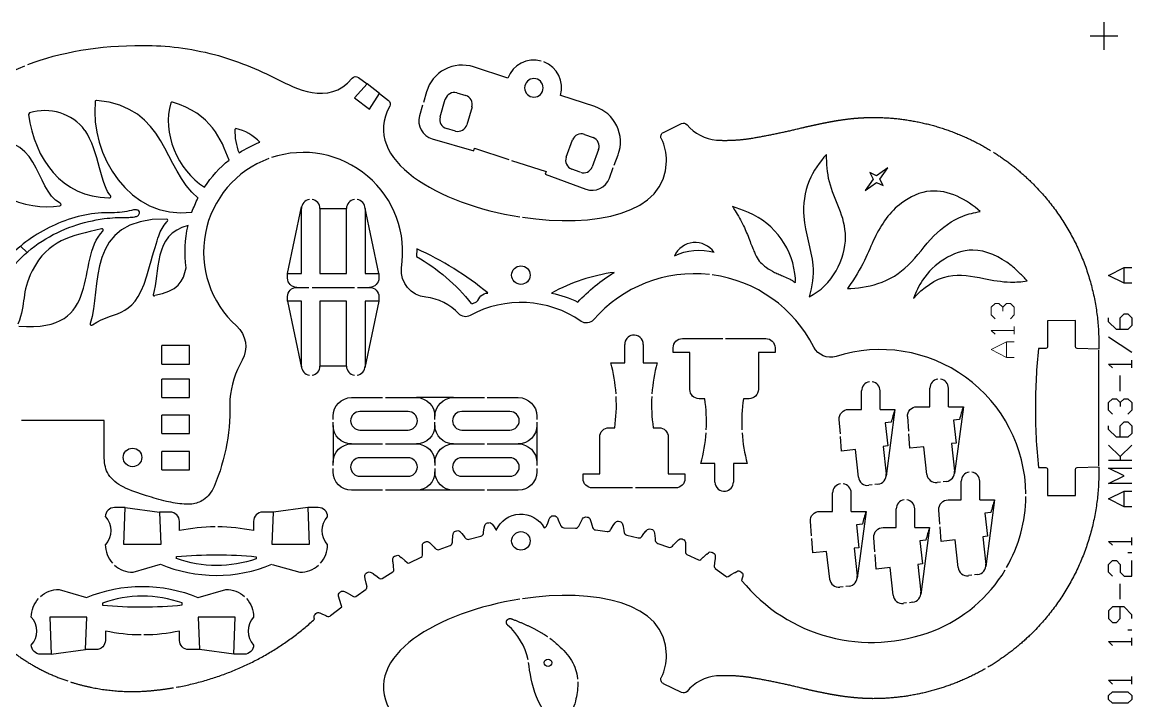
# Model space of a CAD drawing. Header units: millimetres. Extents: x 3384 to 3603, y -555 to -262.
# Drawn here: x 3483.5 to 3603.3, y -335.6 to -262.3 of the extents above; entities that cross this region are included whole.
import ezdxf

# ---------------------------------------------------------------- set-up
doc = ezdxf.new("R2010")
doc.units = ezdxf.units.MM
doc.linetypes.add('DASHEDX2', pattern=[38.1, 25.4, -12.7])
doc.layers.add('先切', color=30, linetype='Continuous')
doc.layers.add('最后验证', color=5, linetype='Continuous')
doc.layers.add('压痕', color=3, linetype='Continuous', true_color=0x00ff00)

# ---------------------------------------------------------------- blocks, each defined once
blk = doc.blocks.new('20230327.115756907')
at = {"layer": '压痕'}
for points in [[(2.5, 68.3), (1.66, 68.3), (0, 69.13), (1.66, 69.97), (2.5, 69.97)], [(1.66, 68.3), (1.66, 69.97)], [(1.25, 63.3), (1.25, 64.55), (1.66, 64.97), (2.08, 64.97), (2.5, 64.55), (2.5, 63.72), (2.08, 63.3), (0.83, 63.3), (0, 64.13), (0, 64.55)], [(2.5, 60.81), (0, 62.47)], [(2.5, 59.14), (2.5, 59.97)], [(0.42, 59.14), (0, 59.56), (2.5, 59.56)], [(1.25, 56.64), (1.25, 58.31)], [(0.42, 54.14), (0, 54.56), (0, 55.39), (0.42, 55.81), (0.83, 55.81), (1.25, 55.39), (1.25, 54.97)], [(1.25, 55.39), (1.66, 55.81), (2.08, 55.81), (2.5, 55.39), (2.5, 54.56), (2.08, 54.14)], [(1.25, 51.64), (1.25, 52.89), (1.66, 53.31), (2.08, 53.31), (2.5, 52.89), (2.5, 52.06), (2.08, 51.64), (0.83, 51.64), (0, 52.47), (0, 52.89)], [(0, 50.81), (1.25, 49.56), (1.25, 49.14)], [(1.25, 49.56), (2.5, 50.81)], [(2.5, 49.14), (0, 49.14)], [(2.5, 46.64), (0, 46.64), (1.66, 47.48), (0, 48.31), (2.5, 48.31)], [(2.5, 44.14), (1.66, 44.14), (0, 44.98), (1.66, 45.81), (2.5, 45.81)], [(1.66, 44.14), (1.66, 45.81)], [(2.5, 39.98), (2.5, 40.81)], [(0.42, 39.98), (0, 40.4), (2.5, 40.4)], [(2.5, 39.15), (2.08, 39.15)], [(0.42, 36.65), (0, 37.07), (0, 37.9), (0.42, 38.32), (0.83, 38.32), (1.25, 37.9), (1.25, 37.07), (1.66, 36.65), (2.5, 36.65), (2.5, 38.32)], [(1.25, 34.15), (1.25, 35.82)], [(2.5, 32.07), (2.5, 32.48), (1.66, 33.32), (0.42, 33.32), (0, 32.9), (0, 32.07), (0.42, 31.65), (0.83, 31.65), (1.25, 32.07), (1.25, 33.32)], [(2.5, 30.82), (2.08, 30.82)], [(2.5, 29.15), (2.5, 29.98)], [(0.42, 29.15), (0, 29.57), (2.5, 29.57)], [(0.42, 24.99), (0, 25.41), (2.5, 25.41)], [(2.5, 24.99), (2.5, 25.82)], [(2.5, 23.32), (2.08, 22.91), (0.42, 22.91), (0, 23.32), (0, 23.74), (0.42, 24.16), (2.08, 24.16), (2.5, 23.74), (2.5, 23.32)], [(2.5, 21.24), (2.08, 20.82), (0.42, 20.82), (0, 21.24), (0, 21.66), (0.42, 22.07), (2.08, 22.07), (2.5, 21.66), (2.5, 21.24)], [(2.5, 19.99), (2.08, 19.99)], [(0.42, 17.49), (0, 17.91), (0, 18.74), (0.42, 19.16), (0.83, 19.16), (1.25, 18.74), (1.25, 18.32)], [(1.25, 18.74), (1.66, 19.16), (2.08, 19.16), (2.5, 18.74), (2.5, 17.91), (2.08, 17.49)], [(1.25, 14.99), (1.25, 16.24), (1.66, 16.66), (2.08, 16.66), (2.5, 16.24), (2.5, 15.41), (2.08, 14.99), (0.83, 14.99), (0, 15.83), (0, 16.24)], [(0, 14.16), (1.25, 12.91), (1.25, 12.49)], [(1.25, 12.91), (2.5, 14.16)], [(2.5, 12.49), (0, 12.49)], [(2.5, 9.99), (0, 9.99), (1.66, 10.83), (0, 11.66), (2.5, 11.66)], [(2.5, 7.5), (1.66, 7.5), (0, 8.33), (1.66, 9.16), (2.5, 9.16)], [(1.66, 7.5), (1.66, 9.16)], [(0.42, 5.83), (0, 6.25), (2.5, 6.25)], [(2.5, 5.83), (2.5, 6.66)], [(2.5, 5), (2.08, 5)], [(2.08, 2.5), (2.5, 2.92), (2.5, 3.75), (2.08, 4.17), (0, 4.17)], [(1.66, 0.83), (2.08, 1.25), (2.5, 0.83), (2.5, 0.42), (2.08, 0), (0.42, 0), (0, 0.42), (0, 1.25), (0.42, 1.67), (1.66, 1.67), (2.08, 1.25), (2.5, 1.67)]]:
    blk.add_lwpolyline(points, dxfattribs=at)
blk = doc.blocks.new('20220628.17531937')
for p, q in [((0, 23), (0, 21.85)), ((0, 21.85), (4, 22)), ((4, 22), (4, 18)), ((6.14, 18), (7, 21)), ((0.5, 18.15), (0.5, 17)), ((4, 18), (0.5, 18.15)), ((1.5, 16), (2.5, 16)), ((5.32, 16.3), (5.54, 16.3)), ((2.5, 8), (1.5, 8)), ((5.53, 7.69), (5.31, 7.69)), ((0.5, 7), (0.5, 5.85)), ((0.5, 5.85), (4, 6)), ((4, 6), (4, 2)), ((7, 3), (6.13, 5.95)), ((0, 2.15), (0, 1)), ((4, 2), (0, 2.15))]:
    blk.add_line(p, q)
for centre, radius, start, end in [((1, 23), 1, 89.9996, 179.9996), ((4, 21), 3, 47.8692, 89.998), ((4, 21), 3, 0.0104, 42.1392), ((-8.34, 11.98), 15.67, 337.3449, 22.5656), ((1.5, 17), 1, 180.0005, 270.0005), ((21.23, 12), 19.15, 167.9449, 179.5513), ((21.23, 12), 19.15, 180.4488, 192.0552), ((1.5, 7), 1, 89.9996, 179.9996), ((4, 3), 3, 317.8647, 359.9996), ((1, 1), 1, 180.0005, 270.0005), ((4, 3), 3, 269.9996, 312.1344)]:
    blk.add_arc(centre, radius, start, end)
at = {"extrusion": (0, 0, -1)}
for centre, radius, start, end in [((-2.5, 25.63), 2.22, 227.3862, 312.6138), ((-51.46, 11.91), 46.35, 354.7798, 5.4421), ((6.64, 12.01), 12.91, 160.5771, 199.5403), ((-2.5, -1.63), 2.22, 47.3862, 132.6138)]:
    blk.add_arc(centre, radius, start, end, dxfattribs=at)
at = {"layer": '先切'}
for p, q in [((0, 21.85), (0.5, 18.15)), ((0, 2.15), (0.5, 5.85))]:
    blk.add_line(p, q, dxfattribs=at)
blk = doc.blocks.new('20220726.14174994')
for p, q in [((1, 16.5), (5.35, 16.5)), ((5.65, 16.5), (10, 16.5)), ((0, 15), (0, 15.5)), ((1.8, 15), (0, 15)), ((1.8, 11), (1.8, 15)), ((9.2, 15), (9.2, 11)), ((11, 15), (9.2, 15)), ((11, 15.5), (11, 15)), ((3.42, 10), (2.8, 10)), ((8.2, 10), (7.58, 10)), ((4.5, 3), (3, 3)), ((4.5, 1), (4.5, 3)), ((6.5, 3), (6.5, 1)), ((8, 3), (6.5, 3))]:
    blk.add_line(p, q)
at = {"extrusion": (0, 0, -1)}
for centre, start, end in [((-1, 15.5), 0, 90), ((-10, 15.5), 90, 180), ((-2.8, 11), 270, 0), ((-8.2, 11), 180, 270)]:
    blk.add_arc(centre, 1, start, end, dxfattribs=at)
for centre, radius, start, end in [((-13.48, 7.5), 17.08, 357.0889, 8.4335), ((24.48, 7.5), 17.08, 171.5665, 182.9111), ((-13.48, 7.5), 17.08, 344.7378, 356.0824), ((24.48, 7.5), 17.08, 183.9176, 195.2622), ((5.5, 1), 1, 180, 278.6024), ((5.5, 1), 1, 278.6024, 360)]:
    blk.add_arc(centre, radius, start, end)
blk = doc.blocks.new('20220819.133227311000000')
blk.add_line((11.68, 6.29), (11.73, 6.08))
blk.add_circle((4.82, 4.54), 0.4)
blk.add_arc((6.08, -4.57), 7.14, 102.795, 138.2974)
for points, knots in [([(2.18, 4.75), (2.4, 5.05), (2.65, 5.35), (2.94, 5.67), (3.41, 6.17), (3.98, 6.71), (4.58, 7.07), (5.2, 7.45), (5.86, 7.64), (6.53, 7.72), (6.55, 7.72), (6.56, 7.72), (6.58, 7.72)], [-27.168681, -27.168681, -27.168681, -27.168681, -25.95041, -25.95041, -25.95041, -23.995628, -23.995628, -23.995628, -21.998427, -21.998427, -21.998427, -21.941018, -21.941018, -21.941018, -21.941018]), ([(6.88, 7.75), (7.5, 7.77), (8.11, 7.71), (8.71, 7.56), (9.43, 7.4), (10.12, 7.12), (10.77, 6.79), (11.08, 6.64), (11.39, 6.47), (11.68, 6.29)], [-21.642707, -21.642707, -21.642707, -21.642707, -19.810003, -19.810003, -19.810003, -17.605297, -17.605297, -17.605297, -16.570144, -16.570144, -16.570144, -16.570144])]:
    blk.add_open_spline(points, degree=3, knots=knots)
blk.add_open_spline([(11.73, 6.08), (10.37, 3.23), (6.84, 2.71), (4.79, 2.44)], degree=3)
blk.add_rational_spline([(0.74, 0.18), (0.61, 0.03), (0.41, 0), (0.24, 0.1), (0.07, 0.21), (0, 0.4), (0.07, 0.59), (0.55, 1.83), (1.06, 3.01), (1.7, 4.04), (1.8, 4.2), (1.9, 4.35), (2, 4.5)], [1, 0.845540126041, 0.845540126041, 1, 0.845540126041, 0.845540126041, 1, 1, 1, 1, 1, 1, 1], degree=3, knots=[-33.17491, -33.17491, -33.17491, -33.17491, -32.61923, -32.61923, -32.61923, -32.063551, -32.063551, -32.063551, -28.088913, -28.088913, -28.088913, -27.492189, -27.492189, -27.492189, -27.492189])
blk = doc.blocks.new('20220722.11573052')
for p, q in [((1.83, 11.08), (2.18, 11.12)), ((2.48, 11.15), (2.83, 11.19)), ((1.29, 6.99), (0.95, 9.97)), ((3.93, 10.31), (4.27, 7.33)), ((4.27, 7.33), (5.76, 7.49)), ((5.76, 7.49), (5.87, 5.93)), ((0.77, 6.93), (1.29, 6.99)), ((1.05, 4.45), (0.77, 6.93)), ((5.9, 5.63), (6.01, 4.07)), ((0.4, 4.38), (1.05, 4.45)), ((1.61, 3), (0, 3)), ((1.61, 3), (1.61, 1)), ((5.02, 3), (3.61, 3)), ((3.61, 3), (3.61, 1))]:
    blk.add_line(p, q)
for centre, radius, start, end in [((1.95, 10.08), 1, 96.4083, 186.408), ((2.94, 10.2), 1, 6.4083, 96.4083), ((-13.3, 7.66), 14.09, 340.7056, 346.5424), ((2.61, 1), 1, 180, 261.3963), ((2.61, 1), 1, 278.6037, 0)]:
    blk.add_arc(centre, radius, start, end)
at = {"extrusion": (0, 0, -1)}
blk.add_arc((-5.02, 4), 1, 175.7341, 270, dxfattribs=at)
at = {"layer": '先切'}
blk.add_line((0, 3), (0.96, 10.22), dxfattribs=at)
blk = doc.blocks.new('20220921.195534889000000')
for p, q in [((6.83, 11.49), (2.17, 11.65)), ((6.82, 11.19), (6.83, 11.49)), ((10.74, 11.19), (6.82, 11.19)), ((14.96, 11.19), (11.04, 11.19)), ((19.62, 11.65), (14.95, 11.49)), ((14.95, 11.49), (14.96, 11.19)), ((0.1, 9.72), (0.06, 8.52)), ((3.29, 10.11), (4.28, 10.07)), ((17.5, 10.07), (18.5, 10.11)), ((21.73, 8.52), (21.68, 9.72)), ((2.18, 7.14), (2.25, 9.14)), ((5.25, 9.04), (5.18, 7.04)), ((16.6, 7.04), (16.53, 9.04)), ((19.53, 9.14), (19.6, 7.14)), ((0.05, 8.22), (0, 7.03)), ((21.78, 7.03), (21.74, 8.22)), ((4.15, 6.08), (3.15, 6.11)), ((18.63, 6.11), (17.63, 6.08)), ((19.6, 7.14), (19.6, 7.14)), ((4, 2.88), (7.89, 2.88)), ((13.89, 2.88), (17.78, 2.88))]:
    blk.add_line(p, q)
at = {"extrusion": (0, 0, -1)}
blk.add_circle((-10.89, 3), 1, dxfattribs=at)
for centre, radius, start, end in [((2.1, 9.65), 2, 88.0554, 177.925), ((19.68, 9.65), 2, 2.075, 91.9446), ((3.25, 9.11), 1, 88.0554, 178.0554), ((4.25, 9.07), 1, 358.0554, 88.0554), ((17.53, 9.07), 1, 91.9446, 181.9446), ((18.53, 9.11), 1, 1.9446, 91.9446), ((4, 6.88), 4, 177.925, 269.9996), ((3.18, 7.11), 1, 178.0554, 268.0554), ((4.18, 7.08), 1, 268.0554, 358.0554), ((17.6, 7.08), 1, 181.9446, 271.9446), ((17.78, 6.88), 4, 270.0004, 2.075), ((18.6, 7.11), 1, 271.9446, 1.9426), ((10.89, 3), 3, 182.2072, 267.1344), ((10.89, 3), 3, 272.865, 357.7922)]:
    blk.add_arc(centre, radius, start, end)
blk = doc.blocks.new('20230306.092545468')
for p, q in [((1.5, 10.99), (1.5, 17.99)), ((3.5, 17.99), (3.5, 10.99)), ((6.36, 10.99), (6.36, 17.99)), ((8.36, 17.99), (8.36, 10.99)), ((0, 10.99), (1.5, 10.99)), ((0, 10.49), (0, 10.99)), ((3.5, 10.99), (6.36, 10.99)), ((8.36, 10.99), (9.86, 10.99)), ((9.86, 10.99), (9.86, 10.49)), ((0, 7.99), (0, 8.49)), ((1, 9.49), (2.3, 9.49)), ((2.65, 9.49), (7.21, 9.49)), ((7.56, 9.49), (8.86, 9.49)), ((9.86, 8.49), (9.86, 7.99)), ((1.5, 7.99), (0, 7.99)), ((1.5, 0.99), (1.5, 7.99)), ((3.5, 7.99), (3.5, 0.99)), ((6.36, 7.99), (3.5, 7.99)), ((6.36, 0.99), (6.36, 7.99)), ((8.36, 7.99), (8.36, 0.99)), ((9.86, 7.99), (8.36, 7.99))]:
    blk.add_line(p, q)
for centre, start, end in [((2.5, 17.99), 98.6024, 180), ((2.5, 17.99), 0, 81.3976), ((7.36, 17.99), 98.6024, 180), ((7.36, 17.99), 0, 81.3976), ((2.5, 0.99), 180, 261.3976), ((2.5, 0.99), 278.6024, 0), ((7.36, 0.99), 180, 261.3976), ((7.36, 0.99), 278.6024, 360)]:
    blk.add_arc(centre, 1, start, end)
at = {"extrusion": (0, 0, -1)}
for centre, start, end in [((-1, 10.49), 270, 0), ((-8.86, 10.49), 180, 270), ((-1, 8.49), 360, 90), ((-8.86, 8.49), 90, 180)]:
    blk.add_arc(centre, 1, start, end, dxfattribs=at)
at = {"layer": '先切'}
for p, q in [((0, 10.99), (1.52, 18.2)), ((3.5, 17.99), (6.36, 17.99)), ((9.86, 10.99), (8.33, 18.2)), ((0, 7.99), (1.52, 0.78)), ((9.86, 7.99), (8.33, 0.78)), ((6.36, 0.99), (3.5, 0.99))]:
    blk.add_line(p, q, dxfattribs=at)
blk = doc.blocks.new('20230306.092631724')
for p, q in [((2, 10), (5.35, 10)), ((5.65, 10), (9, 10)), ((13, 10), (9, 10)), ((13, 10), (16.35, 10)), ((16.65, 10), (20, 10)), ((8.1, 8.5), (2.9, 8.5)), ((19.1, 8.5), (13.9, 8.5)), ((0, 7.65), (0, 8)), ((0, 7), (0, 7.35)), ((11, 7.65), (11, 8)), ((11, 7), (11, 7.35)), ((22, 8), (22, 7.65)), ((22, 7.35), (22, 7)), ((0, 7), (0, 3)), ((2.9, 6.5), (8.1, 6.5)), ((13.9, 6.5), (19.1, 6.5)), ((22, 7), (22, 3)), ((2, 5), (5.35, 5)), ((5.65, 5), (9, 5)), ((13, 5), (16.35, 5)), ((16.65, 5), (20, 5)), ((0, 2.65), (0, 3)), ((8.1, 3.5), (2.9, 3.5)), ((11, 3), (11, 2.65)), ((19.1, 3.5), (13.9, 3.5)), ((22, 3), (22, 2.65)), ((0, 2), (0, 2.35)), ((2.9, 1.5), (8.1, 1.5)), ((11, 2.35), (11, 2)), ((13.9, 1.5), (19.1, 1.5)), ((22, 2.35), (22, 2)), ((5.35, 0), (2, 0)), ((9, 0), (5.65, 0)), ((13, 0), (9, 0)), ((16.35, 0), (13, 0)), ((20, 0), (16.65, 0))]:
    blk.add_line(p, q)
at = {"extrusion": (0, 0, -1)}
for centre, start, end in [((-2, 8), 0, 90), ((-9, 8), 90, 180), ((-13, 8), 0, 90), ((-20, 8), 90, 180), ((-2, 7), 270, 0), ((-9, 7), 180, 270), ((-13, 7), 270, 0), ((-20, 7), 180, 270), ((-2, 3), 0, 90), ((-9, 3), 90, 180), ((-13, 3), 0, 90), ((-20, 3), 90, 180), ((-2, 2), 270, 0), ((-9, 2), 180, 270), ((-13, 2), 270, 0), ((-20, 2), 180, 270)]:
    blk.add_arc(centre, 2, start, end, dxfattribs=at)
for centre, start, end in [((2.9, 7.5), 90, 270), ((8.1, 7.5), 270, 90), ((13.9, 7.5), 90, 270), ((19.1, 7.5), 270, 90), ((2.9, 2.5), 90, 270), ((8.1, 2.5), 270, 90), ((13.9, 2.5), 90, 270), ((19.1, 2.5), 270, 90)]:
    blk.add_arc(centre, 1, start, end)
blk = doc.blocks.new('20230327.115449525')
for p, q in [((63.42, 74.88), (64.33, 74.18)), ((64.33, 74.18), (62.99, 72.68)), ((64.58, 71.46), (65.68, 73.14)), ((65.68, 73.14), (66.64, 72.41)), ((62.99, 72.68), (64.58, 71.46)), ((27.88, 71.05), (27.78, 70.89)), ((27.78, 70.89), (27.79, 70.87)), ((27.89, 71.06), (27.88, 71.05)), ((96.33, 68.95), (98.29, 69.91)), ((50.15, 69.36), (50.07, 69.25)), ((96.12, 68.25), (96.1, 68.28)), ((120.55, 65.13), (119.33, 64.26)), ((119.69, 63.9), (120.55, 65.13)), ((118.97, 63.91), (118.11, 62.68)), ((118.11, 62.68), (119.34, 63.55)), ((118.63, 64.61), (118.97, 63.91)), ((119.33, 64.26), (118.63, 64.61)), ((119.34, 63.55), (120.04, 63.2)), ((120.04, 63.2), (119.69, 63.9)), ((36.46, 61.88), (36.54, 61.88)), ((36.63, 62.15), (36.6, 62.17)), ((104.98, 60.52), (103.78, 60.95)), ((69.69, 56.38), (69.67, 55.53)), ((140.81, 48.62), (137.81, 48.61)), ((137.81, 48.61), (137.81, 45.81)), ((140.81, 45.81), (140.81, 48.62)), ((45.16, 45.93), (42.16, 45.93)), ((42.16, 43.93), (42.16, 45.93)), ((45.16, 43.93), (45.16, 45.93)), ((137.61, 45.61), (136.81, 45.61)), ((143.33, 45.52), (141.01, 45.62)), ((42.16, 43.93), (45.16, 43.93)), ((45.16, 42.31), (42.16, 42.31)), ((42.16, 40.31), (42.16, 42.31)), ((45.16, 40.31), (45.16, 42.31)), ((42.16, 40.31), (45.16, 40.31)), ((45.16, 38.41), (42.16, 38.41)), ((42.16, 36.41), (42.16, 38.41)), ((45.16, 36.41), (45.16, 38.41)), ((35.96, 37.84), (27.01, 37.84)), ((35.96, 33.75), (35.96, 37.84)), ((42.16, 36.41), (45.16, 36.41)), ((45.16, 34.49), (42.16, 34.49)), ((42.16, 32.49), (42.16, 34.49)), ((45.16, 32.49), (45.16, 34.49)), ((42.16, 32.49), (45.16, 32.49)), ((136.81, 32.74), (137.61, 32.74)), ((137.81, 32.54), (137.81, 29.74)), ((140.81, 29.73), (140.81, 32.54)), ((141.01, 32.74), (143.33, 32.83)), ((137.81, 29.74), (140.81, 29.73)), ((76.99, 26.25), (77.04, 26.48)), ((77.33, 26.77), (77.46, 26.79)), ((77.84, 26.64), (77.98, 26.45)), ((77.98, 26.45), (77.99, 26.44)), ((77.99, 26.44), (78.25, 26.04)), ((83.75, 26.49), (83.79, 26.62)), ((83.79, 26.62), (83.8, 26.63)), ((83.8, 26.63), (83.96, 27.07)), ((83.96, 27.07), (83.97, 27.08)), ((83.97, 27.08), (84.06, 27.3)), ((84.4, 27.53), (84.54, 27.53)), ((84.88, 27.31), (84.98, 27.09)), ((84.98, 27.09), (84.98, 27.08)), ((84.98, 27.08), (85.16, 26.65)), ((85.16, 26.65), (85.17, 26.64)), ((85.17, 26.64), (85.22, 26.5)), ((87.2, 26.42), (87.26, 26.56)), ((87.26, 26.56), (87.27, 26.57)), ((87.27, 26.57), (87.48, 26.99)), ((87.48, 26.99), (87.49, 27)), ((87.49, 27), (87.6, 27.21)), ((87.96, 27.41), (88.09, 27.39)), ((88.42, 27.14), (88.49, 26.92)), ((88.49, 26.92), (88.5, 26.9)), ((88.5, 26.9), (88.63, 26.45)), ((88.63, 26.45), (88.64, 26.44)), ((88.64, 26.44), (88.68, 26.28)), ((90.72, 26.18), (90.97, 26.58)), ((90.97, 26.58), (90.98, 26.59)), ((90.98, 26.59), (91.11, 26.78)), ((91.49, 26.94), (91.62, 26.92)), ((91.92, 26.64), (91.97, 26.41)), ((91.97, 26.41), (91.98, 26.39)), ((91.98, 26.39), (92.07, 25.93)), ((73.55, 24.85), (73.59, 25.32)), ((73.59, 25.33), (73.62, 25.57)), ((73.59, 25.32), (73.59, 25.33)), ((73.88, 25.88), (74.01, 25.92)), ((74.4, 25.81), (74.56, 25.63)), ((74.56, 25.63), (74.57, 25.62)), ((74.57, 25.62), (74.86, 25.25)), ((74.86, 25.25), (74.87, 25.24)), ((74.87, 25.24), (74.95, 25.13)), ((75.35, 25), (76.6, 25.32)), ((76.89, 25.63), (76.9, 25.76)), ((76.9, 25.76), (76.91, 25.77)), ((76.91, 25.77), (76.99, 26.23)), ((76.99, 26.23), (76.99, 26.25)), ((78.25, 26.04), (78.25, 26.03)), ((78.25, 26.03), (78.29, 25.98)), ((85.56, 26.25), (86.84, 26.2)), ((89, 26.01), (90.25, 25.83)), ((90.63, 26.02), (90.72, 26.17)), ((90.72, 26.17), (90.72, 26.18)), ((92.07, 25.93), (92.07, 25.92)), ((92.07, 25.92), (92.1, 25.74)), ((92.39, 25.44), (93.61, 25.15)), ((94.01, 25.3), (94.12, 25.45)), ((94.12, 25.46), (94.41, 25.83)), ((94.12, 25.45), (94.12, 25.46)), ((94.41, 25.83), (94.42, 25.84)), ((94.42, 25.84), (94.49, 25.93)), ((95.38, 25.67), (95.44, 25.09)), ((70.3, 24.1), (70.3, 24.34)), ((70.3, 24.09), (70.3, 24.1)), ((70.3, 23.62), (70.3, 24.09)), ((70.53, 24.68), (70.66, 24.73)), ((71.06, 24.65), (71.23, 24.49)), ((71.23, 24.49), (71.24, 24.48)), ((71.24, 24.48), (71.57, 24.14)), ((71.57, 24.14), (71.58, 24.13)), ((71.58, 24.13), (71.7, 23.99)), ((72.12, 23.9), (73.3, 24.34)), ((73.55, 24.84), (73.55, 24.85)), ((73.55, 24.68), (73.55, 24.84)), ((95.44, 25.09), (95.44, 25.07)), ((95.44, 25.07), (95.45, 24.88)), ((95.71, 24.55), (96.89, 24.15)), ((97.3, 24.25), (97.43, 24.41)), ((97.43, 24.41), (97.44, 24.42)), ((97.44, 24.42), (97.76, 24.76)), ((97.76, 24.76), (97.77, 24.77)), ((97.77, 24.77), (97.94, 24.94)), ((97.94, 24.94), (98.15, 25.05)), ((98.15, 25.05), (98.32, 25.03)), ((98.32, 25.03), (98.34, 25.03)), ((98.34, 25.03), (98.46, 24.98)), ((98.7, 24.64), (98.71, 24.41)), ((98.71, 24.41), (98.71, 24.39)), ((98.71, 24.39), (98.72, 23.91)), ((67.13, 22.56), (67.12, 22.8)), ((67.32, 23.16), (67.43, 23.22)), ((67.84, 23.18), (68.03, 23.04)), ((68.03, 23.04), (68.04, 23.03)), ((68.04, 23.03), (68.4, 22.72)), ((68.92, 22.44), (70.19, 23.06)), ((70.3, 23.61), (70.3, 23.62)), ((70.32, 23.27), (70.3, 23.61)), ((98.72, 23.91), (98.71, 23.58)), ((98.84, 23.37), (100.12, 22.77)), ((100.37, 22.81), (100.63, 23.06)), ((100.63, 23.06), (100.64, 23.07)), ((100.64, 23.07), (100.99, 23.38)), ((100.99, 23.38), (101, 23.39)), ((101, 23.39), (101.19, 23.54)), ((101.6, 23.59), (101.71, 23.53)), ((101.91, 22.92), (101.86, 22.46)), ((101.92, 23.17), (101.91, 22.94)), ((101.91, 22.94), (101.91, 22.92)), ((67.14, 22.55), (67.13, 22.56)), ((67.19, 22.08), (67.14, 22.55)), ((67.19, 22.07), (67.19, 22.08)), ((67.24, 21.7), (67.19, 22.07)), ((68.4, 22.72), (68.4, 22.71)), ((68.4, 22.71), (68.66, 22.48)), ((101.86, 22.44), (101.82, 22.07)), ((101.86, 22.46), (101.86, 22.44)), ((101.93, 21.84), (103.06, 21)), ((64.13, 20.73), (64.09, 20.97)), ((64.13, 20.72), (64.13, 20.73)), ((64.23, 20.26), (64.13, 20.72)), ((64.25, 21.34), (64.36, 21.41)), ((64.78, 21.42), (64.98, 21.29)), ((64.98, 21.29), (64.99, 21.28)), ((64.99, 21.28), (65.37, 21.01)), ((65.37, 21.01), (65.38, 21)), ((65.38, 21), (65.69, 20.77)), ((65.95, 20.76), (67.13, 21.47)), ((103.32, 20.98), (103.62, 21.17)), ((103.62, 21.17), (103.64, 21.18)), ((103.64, 21.18), (104.04, 21.41)), ((104.04, 21.41), (104.06, 21.42)), ((104.06, 21.42), (104.27, 21.53)), ((104.67, 21.49), (104.78, 21.41)), ((104.84, 20.78), (104.77, 20.55)), ((104.91, 21.02), (104.84, 20.79)), ((104.84, 20.79), (104.84, 20.78)), ((61.38, 19.24), (61.48, 19.32)), ((61.89, 19.36), (62.11, 19.25)), ((62.11, 19.25), (62.52, 19.02)), ((63.11, 18.82), (64.24, 19.62)), ((64.23, 20.25), (64.23, 20.26)), ((64.33, 19.86), (64.23, 20.25)), ((61.32, 18.62), (61.25, 18.85)), ((61.32, 18.61), (61.32, 18.62)), ((61.46, 18.16), (61.32, 18.61)), ((61.46, 18.15), (61.46, 18.16)), ((61.62, 17.71), (61.46, 18.15)), ((62.52, 19.02), (62.54, 19.01)), ((62.54, 19.01), (62.86, 18.81)), ((58.72, 16.88), (58.81, 16.97)), ((59.22, 17.05), (59.44, 16.96)), ((59.44, 16.96), (59.45, 16.95)), ((59.45, 16.95), (59.88, 16.76)), ((60.4, 16.75), (61.62, 17.7)), ((61.62, 17.7), (61.62, 17.71)), ((58.67, 16.38), (58.63, 16.48)), ((59.88, 16.76), (59.89, 16.76)), ((59.89, 16.76), (60, 16.7)), ((96.1, 10.07), (96.12, 10.11)), ((98.29, 8.44), (96.33, 9.4))]:
    blk.add_line(p, q)
for centre in [(80.94, 53.53), (39.01, 33.84), (80.94, 24.82)]:
    blk.add_circle(centre, 1)
at = {"extrusion": (0, 0, -1)}
for centre, radius, start, end in [((-63.11, 74.48), 0.5, 39.5793, 127.4105), ((-66.34, 72.01), 0.5, 127.4105, 208.4138), ((-98.51, 69.46), 0.5, 63.9076, 139.9819), ((-96.55, 68.5), 0.5, 333.5046, 63.9076), ((-57.43, 56.03), 12.75, 57.1202, 68.4972), ((-57.43, 56.03), 12.75, 33.3193, 51.1979), ((-57.43, 56.03), 12.75, 19.7608, 27.0818), ((-57.43, 56.03), 12.75, 352.2852, 12.9453), ((-100.18, 49.96), 6.25, 64.8134, 104.9678), ((-59.83, 38.07), 20.04, 119.3827, 141.8354), ((-70.97, 54.07), 2.94, 275.8237, 4.4473), ((-99.58, 39.31), 16.84, 42.1692, 59.5064), ((-81.69, 39.41), 12.45, 101.914, 115.7388), ((-74.97, 50.04), 1, 241.1932, 316.9631), ((-48.23, 45.81), 3, 131.9889, 209.5562), ((-88.02, 49.36), 1, 220.9081, 304.8294), ((-114.36, 46.66), 2, 252.3612, 333.2004), ((-137.61, 45.81), 0.2, 180.0012, 270.0016), ((-141.01, 45.81), 0.2, 272.3277, 0.0012), ((-27.47, 39.21), 22.06, 177.5792, 202.6829), ((-137.61, 32.54), 0.2, 89.9984, 179.9988), ((-141.01, 32.54), 0.2, 359.9988, 87.6723), ((-80.94, 24.82), 2.9, 23.5023, 150.5202), ((-77.4, 26.41), 0.368, 11.3981, 79.1727), ((-77.54, 26.43), 0.368, 77.7858, 145.5832), ((-84.4, 27.16), 0.368, 22.3015, 90.0683), ((-84.54, 27.16), 0.368, 88.6217, 156.4997), ((-87.93, 27.04), 0.368, 27.7933, 95.5202), ((-88.07, 27.03), 0.368, 94.0885, 161.9564), ((-91.42, 26.58), 0.368, 33.2227, 100.986), ((-91.56, 26.56), 0.368, 99.5709, 167.3728), ((-73.99, 25.53), 0.368, 5.9294, 73.7335), ((-74.12, 25.57), 0.368, 72.3054, 140.1118), ((-94.88, 25.62), 0.5, 39.2483, 174.0805), ((-70.67, 24.34), 0.368, 0.5253, 68.2501), ((-70.8, 24.39), 0.368, 66.8651, 134.6663), ((-98.33, 24.63), 0.368, 110.4593, 178.3153), ((-67.48, 22.83), 0.368, 354.9739, 62.8253), ((-67.61, 22.9), 0.369, 61.4351, 129.1669), ((-101.43, 23.26), 0.368, 49.5677, 117.3501), ((-101.55, 23.2), 0.368, 115.9268, 183.7395), ((-104.44, 21.21), 0.368, 61.4862, 129.2685), ((-64.45, 21.03), 0.368, 349.5202, 57.3828), ((-64.57, 21.11), 0.368, 55.9651, 123.739), ((-104.55, 21.12), 0.368, 127.8453, 195.658), ((-61.61, 18.95), 0.368, 344.0444, 51.9207), ((-61.72, 19.04), 0.368, 50.499, 118.3175), ((-58.97, 16.61), 0.368, 338.6411, 46.4585), ((-59.07, 16.71), 0.368, 45.0467, 112.8703), ((-96.55, 9.85), 0.5, 296.0924, 26.4954), ((-98.51, 8.89), 0.5, 220.0181, 296.0924)]:
    blk.add_arc(centre, radius, start, end, dxfattribs=at)
for centre, radius, start, end in [((29.54, 65.86), 5.45, 37.3402, 107.6059), ((102.53, 72.84), 4.76, 220.0181, 264.1564), ((56.38, 69.07), 6.32, 178.3324, 201.7072), ((49.09, 64.43), 5.04, 43.3089, 77.7895), ((57.43, 56.03), 10.75, 110.1871, 228.0111), ((57.43, 56.03), 10.75, 350.7635, 108.5875), ((36.54, 62.03), 0.15, 269.4641, 52.9711), ((102.18, 52.58), 8.42, 7.7186, 70.5902), ((35.7, 58.39), 0.15, 315.6632, 103.824), ((55.25, 24.58), 34.92, 50.6977, 65.5749), ((99.76, 54.58), 2.47, 34.9335, 155.2853), ((93.74, 34.26), 19.76, 97.8974, 118.6982), ((99.69, 39.25), 14.43, 83.5751, 139.1597), ((99.69, 39.25), 14.43, 26.7996, 82.3842), ((107.67, 53.1), 2.92, 352.0736, 12.1902), ((41.33, 51.39), 0.0945, 164.4867, 336.2204), ((70.05, 45.45), 5.73, 43.0369, 83.7352), ((80.94, 39.18), 11.4, 55.1706, 118.8068), ((34.57, 48.26), 0.15, 165.5981, 322.9957), ((199.66, 39.18), 63.17, 174.1559, 179.864), ((60.1, 39.08), 10.64, 150.4438, 174.3162), ((119.73, 29.76), 15.73, 0.5464, 107.6388), ((199.66, 39.18), 63.17, 179.864, 185.8441), ((119.73, 29.76), 15.73, 330.2208, 359.4536), ((83.4, 26.61), 0.368, 281.1267, 341.6289), ((85.57, 26.62), 0.369, 199.621, 269.2676), ((86.86, 26.57), 0.369, 265.9457, 336.1734), ((76.52, 25.68), 0.369, 282.7709, 352.508), ((89.04, 26.37), 0.369, 194.1997, 263.8362), ((90.31, 26.2), 0.369, 260.5562, 330.6762), ((92.47, 25.8), 0.369, 188.7251, 258.3997), ((93.71, 25.51), 0.369, 255.0862, 325.2594), ((71.98, 24.24), 0.369, 221.4655, 292.5259), ((73.18, 24.69), 0.368, 288.8867, 358.0088), ((75.25, 25.35), 0.369, 215.9891, 286.384), ((95.82, 24.9), 0.369, 183.245, 252.8178), ((97.02, 24.49), 0.369, 249.4315, 319.7942), ((70.1, 23.26), 0.221, 293.8942, 3.4622), ((98.93, 23.57), 0.221, 177.788, 247.0648), ((100.22, 22.97), 0.222, 243.1965, 314.2865), ((67.02, 21.67), 0.221, 299.5116, 8.8499), ((68.81, 22.64), 0.222, 226.9704, 297.5566), ((102.04, 22.04), 0.221, 172.3272, 242.3049), ((119.73, 29.76), 15.73, 291.4571, 329.1279), ((65.83, 20.94), 0.221, 232.3842, 302.8135), ((103.2, 21.17), 0.222, 231.278, 302.3681), ((118.83, 31.98), 18.12, 219.1002, 291.5272), ((64.11, 19.81), 0.221, 304.1311, 14.3518), ((62.98, 19), 0.221, 237.7614, 306.8757), ((60.17, 17.03), 0.368, 243.1864, 308.9201), ((102.53, 5.51), 4.76, 95.8436, 139.9819)]:
    blk.add_arc(centre, radius, start, end)
for points in [[(27.71, 76.28), (31.22, 77.62), (35.34, 78.35), (40.14, 78.35)], [(40.14, 78.35), (42.76, 78.35), (45.18, 78.04), (47.86, 77.36)], [(47.86, 77.36), (50.2, 76.73), (52.47, 75.82), (54.78, 74.61)], [(12.46, 60.02), (15.23, 67.4), (19.92, 73.18), (27.38, 76.15)], [(54.78, 74.61), (56.43, 73.84), (60.16, 71.69), (62.73, 74.8)], [(34.98, 72.24), (34.4, 66.63), (38.66, 59.42), (45.43, 60.34)], [(35.02, 72.36), (34.99, 72.33), (34.99, 72.29), (34.98, 72.24)], [(35.13, 72.41), (35.09, 72.42), (35.05, 72.4), (35.02, 72.36)], [(46.08, 61.83), (42.21, 65.12), (42.8, 71.66), (35.13, 72.41)], [(43.15, 72.13), (42.18, 68.96), (43.83, 64.87), (46.78, 63.03)], [(43.34, 72.23), (43.26, 72.26), (43.18, 72.21), (43.15, 72.13)], [(49.44, 65.96), (48.57, 68.2), (47.55, 70.91), (43.34, 72.23)], [(27.79, 70.87), (28.44, 66.09), (31.32, 61.94), (36.46, 61.88)], [(66.78, 71.77), (63.62, 65.94), (72.09, 61.21), (80.81, 59.82)], [(31.21, 61.3), (28.29, 62.76), (29.2, 69.51), (22.31, 67.74)], [(36.6, 62.17), (35.73, 62.83), (35.34, 67.05), (33.88, 69.17)], [(22.17, 67.58), (21.89, 62.09), (27.66, 60.47), (31.17, 61.02)], [(31.17, 61.02), (31.23, 61.03), (31.28, 61.08), (31.29, 61.14)], [(31.29, 61.14), (31.3, 61.21), (31.27, 61.27), (31.21, 61.3)], [(39.33, 60.58), (39.18, 60.58), (39.04, 60.57), (38.91, 60.52)], [(39.25, 59.83), (39.37, 59.85), (39.49, 59.88), (39.58, 59.95)], [(39.58, 59.95), (39.68, 60.01), (39.75, 60.12), (39.76, 60.24)], [(42.69, 59.59), (33.76, 59.72), (35.76, 52.12), (34.43, 48.3)], [(37.15, 59.75), (37.64, 59.78), (38.12, 59.76), (38.61, 59.77)], [(38.61, 59.77), (38.82, 59.78), (39.04, 59.79), (39.25, 59.83)], [(40.83, 54.47), (41.88, 57.88), (41.82, 58.25), (42.73, 59.29)], [(45.01, 58.88), (41.18, 57.98), (41.97, 53.71), (41.24, 51.42)], [(42.83, 59.46), (42.82, 59.53), (42.76, 59.59), (42.69, 59.59)], [(42.73, 59.29), (42.78, 59.35), (42.84, 59.38), (42.83, 59.46)], [(26.74, 48.01), (35.96, 47.27), (32.75, 55.15), (35.81, 58.29)], [(35.66, 58.54), (32.32, 57.72), (29.92, 57.38), (28.19, 54.01)], [(28.19, 54.01), (26.92, 51.55), (27.59, 50.6), (26.63, 48.23)], [(34.69, 48.17), (37.24, 49.89), (39.38, 48.53), (40.83, 54.47)], [(41.41, 51.35), (43.89, 51.75), (44.51, 52.93), (44.8, 54.32)], [(110.21, 52.98), (110.26, 52.95), (110.3, 52.92), (110.35, 52.89)], [(110.35, 52.89), (110.42, 52.84), (110.48, 52.78), (110.54, 52.72)], [(110.54, 52.72), (110.54, 52.71), (110.55, 52.7), (110.56, 52.69)], [(133.82, 52.78), (134.41, 52.77), (135.01, 52.82), (135.59, 52.9)], [(45.42, 28.8), (45.14, 28.76), (44.86, 28.77), (44.59, 28.79)], [(80.81, 18.53), (72.09, 17.15), (63.62, 12.42), (66.78, 6.58)], [(28.37, 1.83), (21.28, 4.34), (16.57, 9.27), (13.57, 15.68)]]:
    blk.add_open_spline(points, degree=3)
for points, weights in [([(111.43, 69.48), (112.32, 69.69), (113.21, 69.88), (114.1, 70.05)], [1.0160100276, 1.01588129305, 1.01588129305, 1.0160100276]), ([(114.1, 70.05), (114.84, 70.2), (115.59, 70.32), (116.69, 70.45)], [1.0160100276, 1.01454812253, 1.01376489434, 1.01366034302]), ([(116.69, 70.45), (117.44, 70.52), (118.2, 70.56), (118.95, 70.57)], [1.01366034287, 1.01376489361, 1.01454812185, 1.0160100276]), ([(118.95, 70.57), (123.44, 70.57), (127.78, 69.36), (131.65, 67)], [1.0160100276, 0.979703690384, 0.968295226162, 0.981784634934]), ([(102.05, 68.11), (103.37, 68.05), (104.69, 68.12), (106, 68.34)], [1.0160100276, 1.01212095673, 1.01212095673, 1.0160100276]), ([(106, 68.34), (107.82, 68.66), (109.63, 69.04), (111.43, 69.48)], [1.0160100276, 1.01558112061, 1.01558112061, 1.0160100276]), ([(45.01, 58.88), (45.01, 58.88), (45.01, 58.88), (45.01, 58.88)], [1, 1.00084981325, 1.00170882339, 1.00257703044]), ([(43.71, 9.01), (49.37, 10.02), (54.49, 12.52), (58.67, 16.38)], [0.98175366218, 0.959316268432, 0.96538246426, 0.999952249665]), ([(23.38, 15.36), (25.68, 12.77), (28.62, 10.83), (32.02, 9.69)], [1, 0.962219904756, 0.945588491939, 0.950105761551]), ([(131.05, 11), (127.32, 8.87), (123.19, 7.78), (118.95, 7.78)], [0.97988426127, 0.969547474714, 0.981589396824, 1.0160100276]), ([(32.31, 9.59), (34.87, 8.77), (37.54, 8.44), (40.19, 8.58)], [0.950535075671, 0.954859377703, 0.971347685813, 1]), ([(106, 10.01), (104.69, 10.23), (103.37, 10.31), (102.05, 10.24)], [1.0160100276, 1.01212095673, 1.01212095673, 1.0160100276]), ([(111.43, 8.87), (109.63, 9.32), (107.82, 9.7), (106, 10.01)], [1.0160100276, 1.01558112061, 1.01558112061, 1.0160100276]), ([(40.19, 8.58), (41.26, 8.65), (42.34, 8.78), (43.42, 8.96)], [1, 0.993238339824, 0.987565494118, 0.982981462881]), ([(114.1, 8.3), (113.21, 8.47), (112.32, 8.66), (111.43, 8.87)], [1.0160100276, 1.01588129305, 1.01588129305, 1.0160100276]), ([(116.69, 7.91), (115.59, 8.03), (114.84, 8.15), (114.1, 8.3)], [1.01366034287, 1.01376489361, 1.01454812185, 1.0160100276]), ([(118.95, 7.78), (118.2, 7.79), (117.44, 7.83), (116.69, 7.91)], [1.0160100276, 1.01454812253, 1.01376489434, 1.01366034302])]:
    blk.add_rational_spline(points, weights, degree=3)
for points, knots in [([(81.1, 59.78), (88.83, 58.62), (96.66, 60.12), (96.66, 65.83), (96.66, 66.73), (96.49, 67.51), (96.12, 68.25)], [481.028468, 481.028468, 481.028468, 481.028468, 481.485528, 481.485528, 481.485528, 482.321831, 482.321831, 482.321831, 482.321831]), ([(113.95, 66.57), (113.17, 65.75), (112.51, 64.77), (112.07, 63.71), (111.57, 62.49), (111.38, 61.16), (111.48, 59.85), (111.62, 58.08), (112.3, 56.36), (112.46, 54.61), (112.55, 53.47), (112.43, 52.33), (112.05, 51.19)], [1508.415781, 1508.415781, 1508.415781, 1508.415781, 1511.818747, 1511.818747, 1511.818747, 1515.701907, 1515.701907, 1515.701907, 1520.968077, 1520.968077, 1520.968077, 1524.386363, 1524.386363, 1524.386363, 1524.386363]), ([(112.05, 51.19), (114.58, 52.39), (116.01, 55.27), (115.99, 57.67), (115.98, 59.87), (114.75, 61.66), (114.25, 63.62), (114.01, 64.58), (113.94, 65.58), (113.95, 66.57)], [1524.386363, 1524.386363, 1524.386363, 1524.386363, 1531.264669, 1531.264669, 1531.264669, 1537.562812, 1537.562812, 1537.562812, 1540.648893, 1540.648893, 1540.648893, 1540.648893]), ([(130.54, 60.39), (129.12, 61.71), (127.08, 62.77), (125.16, 62.6), (124.03, 62.51), (122.94, 61.99), (122.04, 61.32), (120.78, 60.37), (119.88, 59.1), (119.12, 57.5), (118.43, 56.06), (117.86, 54.34), (116.19, 52.09)], [1573.367245, 1573.367245, 1573.367245, 1573.367245, 1579.189828, 1579.189828, 1579.189828, 1582.590255, 1582.590255, 1582.590255, 1587.376779, 1587.376779, 1587.376779, 1591.691753, 1591.691753, 1591.691753, 1591.691753]), ([(38.91, 60.52), (38.57, 60.44), (38.23, 60.37), (37.89, 60.33), (37.16, 60.24), (36.41, 60.28), (35.67, 60.25), (33.71, 60.17), (31.78, 59.55), (30, 58.66), (28.25, 57.77), (26.64, 56.62), (25.39, 55.16), (23.79, 53.3), (22.75, 50.96), (22.18, 48.53), (21.71, 46.51), (21.55, 44.43), (21.68, 42.37)], [1575.425891, 1575.425891, 1575.425891, 1575.425891, 1576.4615, 1576.4615, 1576.4615, 1578.68342, 1578.68342, 1578.68342, 1584.574025, 1584.574025, 1584.574025, 1590.360797, 1590.360797, 1590.360797, 1597.726106, 1597.726106, 1597.726106, 1603.834857, 1603.834857, 1603.834857, 1603.834857]), ([(39.76, 60.24), (39.77, 60.33), (39.74, 60.42), (39.68, 60.48), (39.6, 60.57), (39.46, 60.58), (39.33, 60.58)], [1574.3757556, 1574.3757556, 1574.3757556, 1574.3757556, 1574.6292484, 1574.6292484, 1574.6292484, 1574.999854, 1574.999854, 1574.999854, 1574.999854]), ([(103.78, 60.95), (103.92, 60.74), (104.05, 60.53), (104.18, 60.31), (104.35, 60.04), (104.5, 59.76), (104.65, 59.49), (104.8, 59.22), (104.94, 58.94), (105.07, 58.66), (105.19, 58.42), (105.29, 58.16), (105.39, 57.91), (105.49, 57.66), (105.59, 57.41), (105.69, 57.16), (105.77, 56.94), (105.84, 56.73), (105.93, 56.52), (106, 56.35), (106.08, 56.17), (106.15, 56)], [1432.25177, 1432.25177, 1432.25177, 1432.25177, 1433.015641, 1433.015641, 1433.015641, 1433.962503, 1433.962503, 1433.962503, 1434.887066, 1434.887066, 1434.887066, 1435.70011, 1435.70011, 1435.70011, 1436.515253, 1436.515253, 1436.515253, 1437.193376, 1437.193376, 1437.193376, 1437.760169, 1437.760169, 1437.760169, 1437.760169]), ([(116.19, 52.09), (117.21, 52.09), (118.41, 52.26), (119.47, 52.61), (120.77, 53.03), (121.85, 53.72), (122.76, 54.6), (123.76, 55.57), (124.54, 56.76), (125.53, 57.77), (126.42, 58.68), (127.48, 59.45), (128.67, 59.91), (129.27, 60.14), (129.9, 60.3), (130.54, 60.39)], [1556.503571, 1556.503571, 1556.503571, 1556.503571, 1559.593946, 1559.593946, 1559.593946, 1563.388854, 1563.388854, 1563.388854, 1567.610007, 1567.610007, 1567.610007, 1571.433065, 1571.433065, 1571.433065, 1573.367245, 1573.367245, 1573.367245, 1573.367245]), ([(22.72, 45.64), (22.84, 46.89), (23.06, 48.13), (23.43, 49.34), (24.03, 51.3), (24.98, 53.18), (26.33, 54.72), (27.17, 55.68), (28.16, 56.5), (29.24, 57.2), (30.29, 57.87), (31.41, 58.43), (32.59, 58.83), (33.68, 59.21), (34.81, 59.46), (35.96, 59.63), (36.35, 59.68), (36.75, 59.73), (37.15, 59.75)], [1549.489938, 1549.489938, 1549.489938, 1549.489938, 1553.259185, 1553.259185, 1553.259185, 1559.36533, 1559.36533, 1559.36533, 1563.189491, 1563.189491, 1563.189491, 1566.915802, 1566.915802, 1566.915802, 1570.376402, 1570.376402, 1570.376402, 1571.577804, 1571.577804, 1571.577804, 1571.577804]), ([(106.15, 56), (106.27, 55.73), (106.39, 55.45), (106.56, 55.21), (106.71, 55), (106.89, 54.81), (107.09, 54.64)], [1437.760169, 1437.760169, 1437.760169, 1437.760169, 1438.653807, 1438.653807, 1438.653807, 1439.424986, 1439.424986, 1439.424986, 1439.424986]), ([(133.86, 54.58), (132.67, 55.5), (131.2, 56.24), (129.72, 56.23), (128.66, 56.23), (127.59, 55.83), (126.66, 55.26), (125.71, 54.67), (124.91, 53.89), (124.3, 52.97), (123.89, 52.37), (123.57, 51.71), (123.34, 51.02)], [1459.721008, 1459.721008, 1459.721008, 1459.721008, 1464.172353, 1464.172353, 1464.172353, 1467.388448, 1467.388448, 1467.388448, 1470.670698, 1470.670698, 1470.670698, 1472.849335, 1472.849335, 1472.849335, 1472.849335]), ([(107.09, 54.64), (107.2, 54.55), (107.31, 54.46), (107.42, 54.38), (107.7, 54.17), (108.01, 53.99), (108.33, 53.83), (108.49, 53.75), (108.67, 53.68), (108.84, 53.6)], [1439.424986, 1439.424986, 1439.424986, 1439.424986, 1439.848508, 1439.848508, 1439.848508, 1440.90822, 1440.90822, 1440.90822, 1441.466743, 1441.466743, 1441.466743, 1441.466743]), ([(135.59, 52.9), (135.34, 53.2), (135.07, 53.48), (134.79, 53.75), (134.5, 54.04), (134.19, 54.32), (133.86, 54.58)], [1457.304287, 1457.304287, 1457.304287, 1457.304287, 1458.474062, 1458.474062, 1458.474062, 1459.721008, 1459.721008, 1459.721008, 1459.721008]), ([(108.84, 53.6), (109, 53.53), (109.16, 53.47), (109.32, 53.4), (109.55, 53.3), (109.78, 53.2), (110, 53.09), (110.07, 53.05), (110.14, 53.02), (110.21, 52.98)], [1441.466743, 1441.466743, 1441.466743, 1441.466743, 1441.993878, 1441.993878, 1441.993878, 1442.743003, 1442.743003, 1442.743003, 1442.973174, 1442.973174, 1442.973174, 1442.973174]), ([(123.34, 51.02), (124.32, 52.14), (125.66, 53.13), (127.1, 53.42), (128.34, 53.68), (129.65, 53.41), (130.93, 53.17), (131.9, 52.98), (132.85, 52.8), (133.82, 52.78)], [1444.306417, 1444.306417, 1444.306417, 1444.306417, 1448.769851, 1448.769851, 1448.769851, 1452.61398, 1452.61398, 1452.61398, 1455.523011, 1455.523011, 1455.523011, 1455.523011]), ([(75.59, 50.45), (75.78, 50.48), (75.99, 50.54), (76.14, 50.66), (76.34, 50.82), (76.44, 51.11), (76.63, 51.29), (76.82, 51.48), (77.1, 51.57), (77.37, 51.6)], [2595.231959, 2595.231959, 2595.231959, 2595.231959, 2595.813814, 2595.813814, 2595.813814, 2596.620379, 2596.620379, 2596.620379, 2597.420493, 2597.420493, 2597.420493, 2597.420493]), ([(38, 30.65), (37.37, 30.98), (36.77, 31.42), (36.41, 32.01), (36.11, 32.51), (35.98, 33.12), (35.96, 33.75)], [2588.285017, 2588.285017, 2588.285017, 2588.285017, 2590.382506, 2590.382506, 2590.382506, 2592.143934, 2592.143934, 2592.143934, 2592.143934]), ([(44.59, 28.79), (43.94, 28.84), (43.3, 28.95), (42.67, 29.09), (41.95, 29.26), (41.24, 29.48), (40.53, 29.7), (39.67, 29.96), (38.81, 30.22), (38, 30.65)], [2581.416578, 2581.416578, 2581.416578, 2581.416578, 2583.360436, 2583.360436, 2583.360436, 2585.579717, 2585.579717, 2585.579717, 2588.285017, 2588.285017, 2588.285017, 2588.285017]), ([(47.83, 30.7), (47.55, 30.1), (47.17, 29.6), (46.66, 29.26), (46.29, 29.01), (45.86, 28.85), (45.42, 28.8)], [2577.465173, 2577.465173, 2577.465173, 2577.465173, 2579.255991, 2579.255991, 2579.255991, 2580.586975, 2580.586975, 2580.586975, 2580.586975]), ([(96.12, 10.11), (96.49, 10.84), (96.66, 11.62), (96.66, 12.52), (96.66, 18.23), (88.83, 19.73), (81.1, 18.57)], [644.072311, 644.072311, 644.072311, 644.072311, 644.908614, 644.908614, 644.908614, 645.365675, 645.365675, 645.365675, 645.365675])]:
    blk.add_open_spline(points, degree=3, knots=knots)
for points, weights, knots in [([(131.95, 66.82), (133.57, 65.8), (135.05, 64.6), (136.38, 63.24), (141.07, 58.45), (143.51, 52.22), (143.33, 45.52)], [0.982891701185, 0.989282209877, 1.00032165202, 1.0160100276, 0.962678969953, 0.963070604247, 1.01718493048], [519.085615, 519.085615, 519.085615, 519.085615, 524.839041, 524.839041, 524.839041, 544.397235, 544.397235, 544.397235, 544.397235]), ([(143.33, 32.83), (143.51, 26.14), (141.07, 19.9), (136.38, 15.11), (134.89, 13.59), (133.21, 12.27), (131.35, 11.17)], [1.01718493048, 0.963070604247, 0.962678969953, 1.0160100276, 0.998434013914, 0.986692963641, 0.98078687678], [581.996907, 581.996907, 581.996907, 581.996907, 601.555102, 601.555102, 601.555102, 608.000785, 608.000785, 608.000785, 608.000785])]:
    blk.add_rational_spline(points, weights, degree=3, knots=knots)
at = {"layer": '先切'}
for p, q in [((65.68, 73.14), (64.33, 74.18)), ((143.33, 32.93), (143.33, 45.42))]:
    blk.add_line(p, q, dxfattribs=at)
at = {"layer": '先切', "linetype": 'DASHEDX2', "ltscale": 5}
blk.add_line((26.97, 56.6), (27.57, 56.05), dxfattribs=at)
blk = doc.blocks.new('20230509.110556468')
at = {"layer": '最后验证'}
for p, q in [((216.5, 290), (216.5, 293)), ((218, 291.5), (215, 291.5))]:
    blk.add_line(p, q, dxfattribs=at)
blk = doc.blocks.new('20230509.112117793')
at = {"linetype": 'DASHEDX2', "ltscale": 5}
for name, p in [('20230509.110556468', (0, 0)), ('20230327.115449525', (72.6, 212.15)), ('20230327.115756907', (217, 196.52))]:
    blk.add_blockref(name, p, dxfattribs=at)
for name, p, rotation in [('20220921.195534889000000', (166.23, 285.37), 161.8608779044597), ('20220726.14174994', (171.25, 259.2), 180), ('20220726.14174994', (169.98, 242.33), 359.9999999999999), ('20220722.11573052', (193.93, 254.17), 180), ('20220722.11573052', (201.31, 254.47), 180), ('20220722.11573052', (204.69, 244.41), 180), ('20220722.11573052', (190.81, 243.16), 180), ('20220722.11573052', (197.67, 241.42), 180), ('20220628.17531937', (108.67, 240.58), 270), ('20220819.133227311000000', (151.93, 228.63), 270)]:
    blk.add_blockref(name, p, dxfattribs=dict(rotation=rotation))
for name, p in [('20230306.092545468', (128.35, 254.87)), ('20230306.092631724', (133.26, 242.45))]:
    blk.add_blockref(name, p)
at = {"xscale": -1, "rotation": 270}
blk.add_blockref('20220628.17531937', (100.68, 224.73), dxfattribs=at)
blk = doc.blocks.new('20240319.15343154')
at = {"layer": '压痕', "color": 3, "lineweight": 0}
for p, q in [((197.86, 240.5), (198.28, 240.91)), ((198.28, 240.91), (198.69, 240.91)), ((198.69, 240.91), (199.11, 240.5)), ((199.11, 240.5), (199.53, 240.91)), ((199.53, 240.91), (199.94, 240.91)), ((199.94, 240.91), (200.36, 240.5)), ((197.86, 239.67), (197.86, 240.5)), ((198.28, 239.25), (197.86, 239.67)), ((199.11, 240.5), (199.11, 240.08)), ((200.36, 239.67), (199.94, 239.25)), ((200.36, 240.5), (200.36, 239.67)), ((200.36, 237.58), (200.36, 238.42)), ((198.28, 237.58), (197.86, 238)), ((197.86, 238), (200.36, 238)), ((197.86, 235.92), (199.53, 236.75)), ((199.53, 236.75), (200.36, 236.75)), ((199.53, 235.09), (199.53, 236.75)), ((199.53, 235.09), (197.86, 235.92)), ((200.36, 235.09), (199.53, 235.09))]:
    blk.add_line(p, q, dxfattribs=at)

msp = doc.modelspace()

# ---------------------------------------------------------------- block references
at = {"linetype": 'DASHEDX2', "ltscale": 5}
for name, p in [('20230509.112117793', (3383.78, -555.32)), ('20240319.15343154', (3390.23, -533.61))]:
    msp.add_blockref(name, p, dxfattribs=at)

doc.saveas('drawing.dxf')
